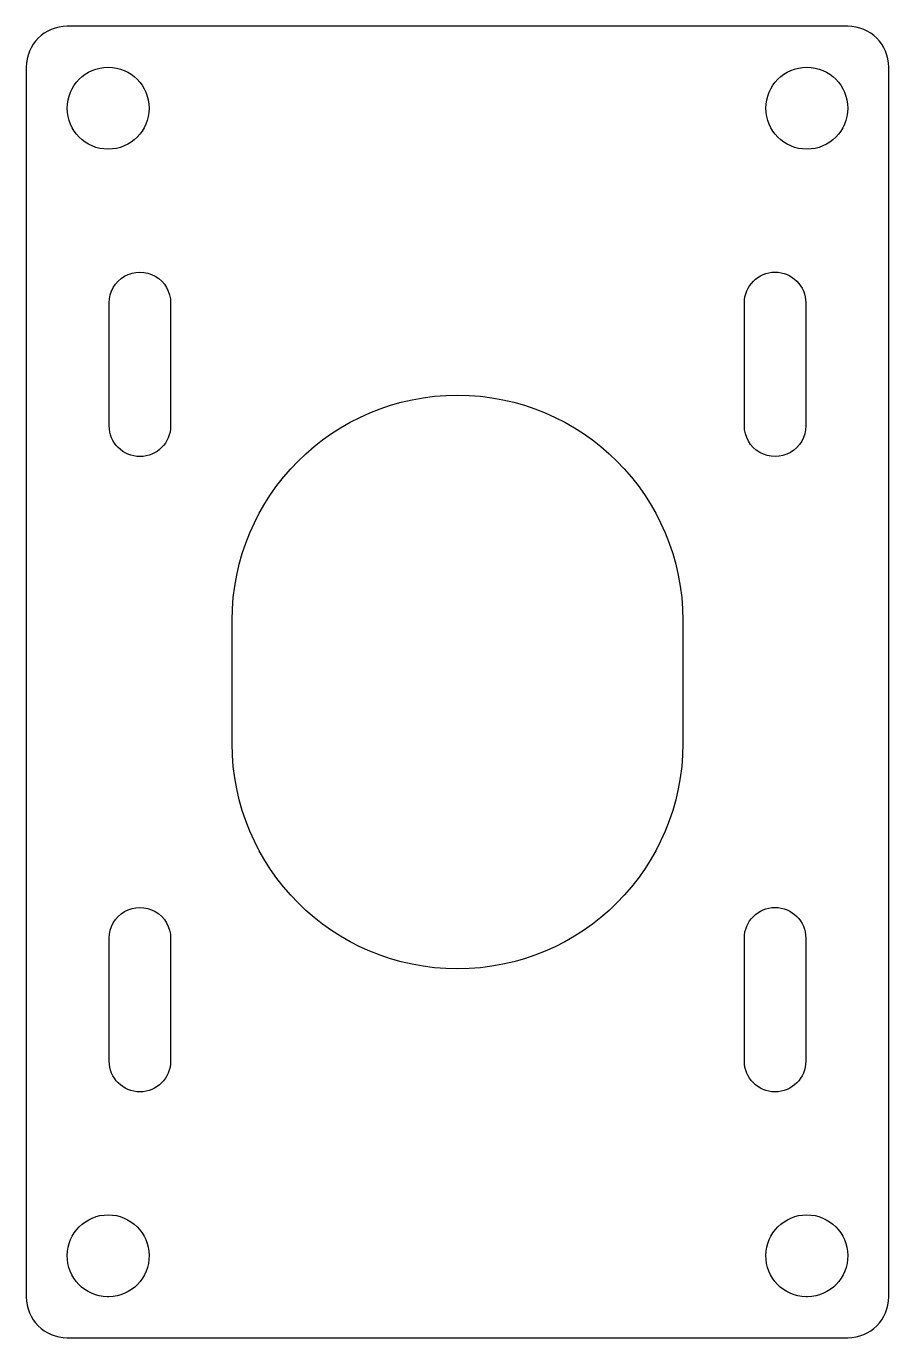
# Model space of a CAD drawing. Header units: millimetres. Extents: x -52.9 to -10.8, y -17.2 to 46.8.
import ezdxf

# ---------------------------------------------------------------- set-up
doc = ezdxf.new("R2010")
doc.units = ezdxf.units.MM
doc.layers.get('0').update_dxf_attribs({"linetype": 'CONTINUOUS'})

msp = doc.modelspace()

# ---------------------------------------------------------------- linework, layer by layer
for points in [[(-52.87067419140968, -15.224999984027981, 0.41421356237309404), (-50.87067419140968, -17.224999984027974), (-12.77067419140964, -17.224999984027974, 0.41421356237309404), (-10.770674191409647, -15.224999984027995), (-10.770674191409618, 44.77500001597201, 0.4142135623730947), (-12.770674191409622, 46.77500001597202), (-50.87067419140965, 46.775000015972026, 0.4142135623730924), (-52.87067419140967, 44.77500001597203)], [(-45.82067419140805, 33.27467265319913), (-45.82067419140805, 27.27467265319914, -0.9999999999999999), (-48.82067419140806, 27.27467265319914), (-48.82067419140806, 33.27467265319914, -0.9999999999999999)], [(-14.820674191408042, 33.274672653198174), (-14.820674191408044, 27.274672653198163, -0.9999999999999999), (-17.820674191408045, 27.274672653198152), (-17.82067419140805, 33.274672653198145, -0.9999999999999999)], [(-20.820674191408557, 17.774672653198536), (-20.82067419140854, 11.774672653222103, -0.9999999999999999), (-42.82067419140857, 11.77467265317494), (-42.82067419140855, 17.7746726531985, -0.9999999999999999)], [(-45.820674191409026, 2.274672653199108), (-45.820674191409026, -3.725327346800876, -0.9999999999999999), (-48.82067419140903, -3.725327346800876), (-48.82067419140903, 2.2746726531991412, -0.9999999999999999)], [(-14.820674191409049, 2.2746726531981554), (-14.820674191409049, -3.7253273468018486, -0.9999999999999999), (-17.820674191409047, -3.7253273468018486), (-17.820674191409047, 2.2746726531981487, -0.9999999999999999)], [(-48.83474186542725, -15.224999984027976), (-48.90711158077756, -15.224999984027981, -110.53443053814891)], [(-14.734236802039206, -15.224999984027981), (-14.806606517389016, -15.224999984027981, -110.5344305389086)]]:
    msp.add_lwpolyline(points, format="xyb", close=True)
for centre in [(-48.870926723102414, 42.77467265319909), (-14.770421659714144, 42.7746726531991)]:
    msp.add_circle(centre, 2.0000000000000018)

doc.saveas('drawing.dxf')
